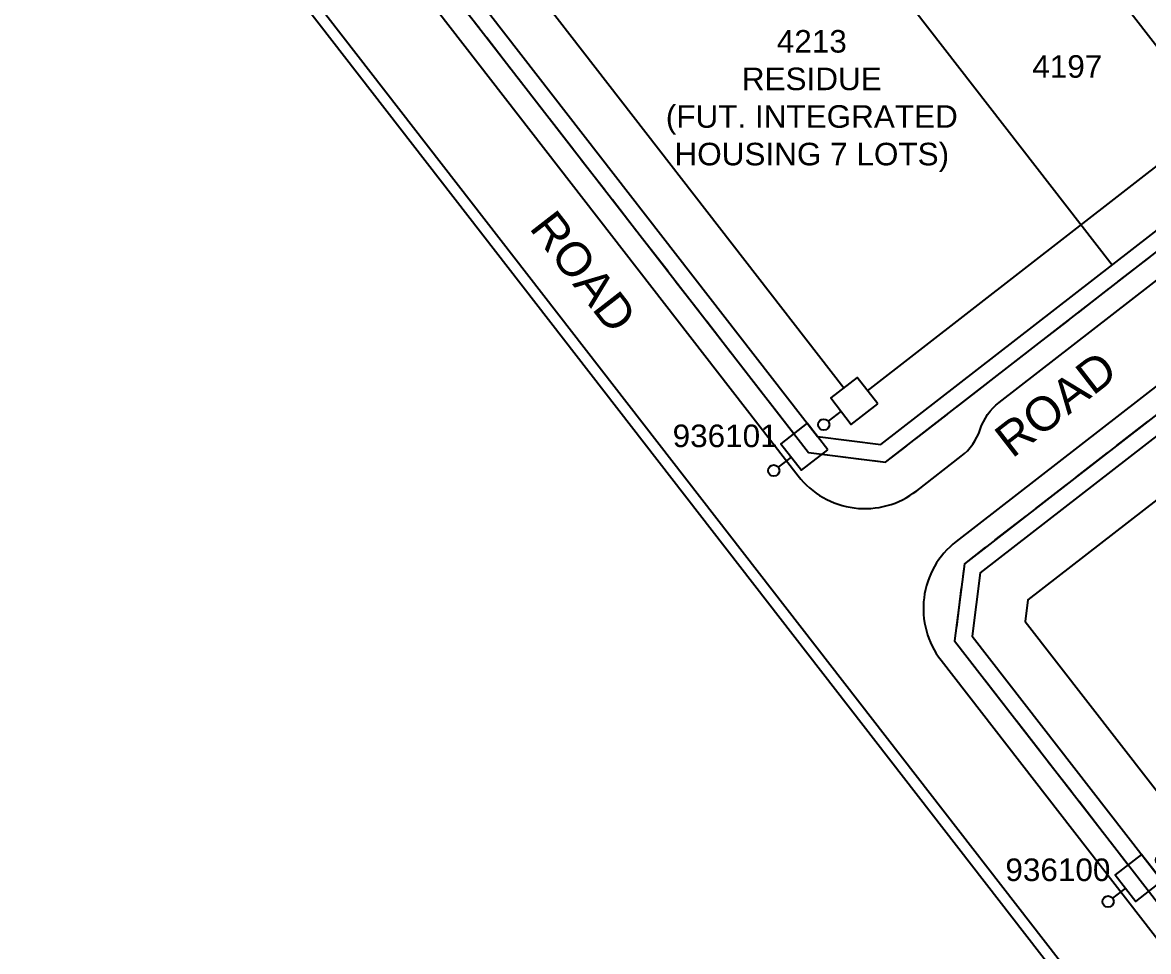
# Model space of a CAD drawing. Header units: metres. Extents: x 292331 to 292798, y 6234101 to 6234674.
# Drawn here: x 292416.2 to 292516.1, y 6234436.3 to 6234518.7 of the extents above; entities that cross this region are included whole.
import ezdxf
from ezdxf.enums import TextEntityAlignment as Align

# ---------------------------------------------------------------- set-up
doc = ezdxf.new("R2010")
doc.units = ezdxf.units.M
doc.header["$LTSCALE"] = 0.7
doc.linetypes.add('IE Trench LV', pattern=[6.5, 5, -1.5])
doc.layers.get('0').update_dxf_attribs({"color": 6})
doc.layers.add('_User Miscellaneous5', color=7, linetype='Continuous', lineweight=35)
for name, color, linetype in [('_User Miscellaneous7', 150, 'Continuous'), ('_User Miscellaneous8', 7, 'Continuous'), ('Cadastre Developer_SP_NEW', 4, 'Continuous'), ('Cadastre Roads_SP_NEW', 8, 'Continuous'), ('Mains_LV_NEW_R6', 2, 'Continuous'), ('Mains_LV_NEW_T84', 2, 'Continuous'), ('SupportsUG_SP_LV_SL_NEW', 2, 'Continuous'), ('Trench_SP_NEW', 2, 'Continuous')]:
    doc.layers.add(name, color=color, linetype=linetype)
doc.layers.add('_User Notes', color=7, linetype='Continuous', plot=False)
doc.styles.add('ARIAL', font='arial.ttf', dxfattribs={"height": 2})
doc.styles.add('POLE_LABEL', font='arial.ttf')
doc.styles.add('SL_LABEL', font='arial.ttf')
doc.styles.get("Standard").update_dxf_attribs({"font": 'arial.ttf'})
doc.styles.add('style1', font='iso3098b.shx')
doc.linetypes.add('Cable New UG', pattern='A,8,-1,["x",style1,S=3.5,R=0,X=0.35,Y=-1],-3.5', length=12.5)
doc.linetypes.add('Cable Z', pattern='A,8,-1,["Z",Standard,S=2.5,R=0,X=0.35,Y=-1.25],-3.5', length=12.5)

# ---------------------------------------------------------------- blocks, each defined once
blk = doc.blocks.new('*U117')
at = {"layer": '_User Miscellaneous7', "lineweight": -3}
blk.add_lwpolyline([(0.5, -3.03), (0.5, -1.58)], dxfattribs=at)
blk.add_lwpolyline([(-0.985, -6), (1.985, -6), (1.985, -3.03), (-0.985, -3.03)], close=True, dxfattribs=at)
blk.add_circle((0.5, -1.08), 0.5, dxfattribs=at)
at = {"layer": '_User Miscellaneous8', "color": 2, "lineweight": -3}
blk.add_lwpolyline([(-1.485, 0), (1.485, 0), (1.485, 2.97), (-1.485, 2.97)], close=True, dxfattribs=at)
at = {"style": 'POLE_LABEL', "flags": 9}
blk.add_attdef('STRUCTURE_PLANT_NUMBER', text='', height=0.2, dxfattribs=at).set_placement((1.641, 1.727), align=Align.MIDDLE_LEFT)
for tag, flags, p in [('STREET_CODE', 9, (1.641, 1.485)), ('OWNED_BY', 9, (1.641, 1.085)), ('COLUMN_TYPE', 9, (1.641, 1.285)), ('OPERATED_BY', 9, (1.641, 0.885)), ('STATE', 9, (1.641, 0.485)), ('USAGE', 9, (1.641, 0.285)), ('MAINTAINED_BY', 9, (1.641, 0.685)), ('LEGEND', 9, (1.641, 0.085)), ('SUBURB', 9, (1.641, -0.315)), ('STREETNAME', 9, (1.641, -0.515)), ('PARENT', 9, (1.641, -0.115)), ('LOCATION', 9, (1.641, -0.715)), ('NOTES', 9, (1.641, -0.915)), ('Z', 1, (1.641, -1.315)), ('LABEL_ALIGNMENT', 9, (1.641, -1.115))]:
    blk.add_attdef(tag, text='', height=0.2, dxfattribs=dict(flags=flags)).set_placement(p, align=Align.MIDDLE_LEFT)
at = {"layer": '_User Miscellaneous5', "style": 'ARIAL', "flags": 8}
blk.add_attdef('ASSET_NUM', text='', height=2, dxfattribs=at).set_placement((2, 3.485), align=Align.MIDDLE_LEFT)
blk = doc.blocks.new('*U80')
at = {"layer": '_User Miscellaneous8', "color": 2}
blk.add_line((0, 0), (0, 1.45), dxfattribs=at)
blk.add_circle((0, 1.95), 0.5, dxfattribs=at)
for tag, p, flags in [('Z', (0, 0), 1), ('OPERATED_BY', (0, -9.607), 9)]:
    blk.add_attdef(tag, p, '', height=0.2, dxfattribs=dict(flags=flags))
at = {"style": 'SL_LABEL', "flags": 9}
blk.add_attdef('STREET_CODE', text='', height=0.2, dxfattribs=at).set_placement((0, -0.2), align=Align.MIDDLE_LEFT)
at = {"flags": 9}
for tag, p in [('CONSTRUCTED_VOLTAGE', (0, -0.4)), ('CONTROL_TYPE', (0, -0.6)), ('LANTERN_PURPOSE', (0, -0.8)), ('LANTERN_TYPE', (0, -1)), ('OPERATING_VOLTAGE', (0, -1.4)), ('ORIENTATION', (0, -1.6)), ('OWNED_BY', (0, -1.8)), ('STATE', (0, -2)), ('NO_PHASES', (0, -1.2)), ('CEXIST', (0, -2.4)), ('CNEW', (0, -2.6)), ('CNUMBER', (0, -2.8)), ('CREMOVE', (0, -3)), ('USAGE', (0, -2.2)), ('CREPLACE', (0, -3.2)), ('LKINGHEIGHT', (0, -3.4)), ('LBRACKET', (0, -3.6)), ('LBRACKETVOCAB', (0, -3.8)), ('LCATEGORY', (0, -4)), ('LCHARGE1', (0, -4.2)), ('LCHARGE1PERCENT', (0, -4.4)), ('LCHARGE2', (0, -4.6)), ('LCHARGE2PERCENT', (0, -4.8)), ('LCHARGE3', (0, -5)), ('LCHARGE3PERCENT', (0, -5.2)), ('LEXIST', (0, -5.4)), ('LLAMP', (0, -5.6)), ('LLAMPVOCAB', (0, -5.8)), ('LMAST', (0, -6)), ('LMASTVOCAB', (0, -6.2)), ('LNEW', (0, -6.4)), ('LANTNUMBER', (0, -6.6)), ('LOUTREACH', (0, -7)), ('LOUTREACHVOCAB', (0, -7.2)), ('LRATECODE', (0, -7.4)), ('LREMOVE', (0, -7.6)), ('LREPLACE', (0, -7.8)), ('LTYPE', (0, -8)), ('SUBURB', (0, -8.6)), ('STREETNAME', (0, -8.8)), ('LTYPEVOCAB', (0, -8.2)), ('LEGEND', (0, -8.4)), ('LOCATION', (0, -9)), ('NOTES', (0, -9.2)), ('MAINTAINED_BY', (0, -9.863))]:
    blk.add_attdef(tag, text='', height=0.2, dxfattribs=at).set_placement(p, align=Align.MIDDLE_LEFT)
at = {"layer": '_User Notes', "style": 'SL_LABEL', "flags": 8}
blk.add_attdef('ASSET_NUM', text='', height=2.5, dxfattribs=at).set_placement((2, 2), align=Align.MIDDLE_LEFT)
at = {"layer": '_User Notes', "flags": 8}
blk.add_attdef('LNUMBER', text='', height=2.5, dxfattribs=at).set_placement((1.2, -2.8), align=Align.MIDDLE_LEFT)
blk = doc.blocks.new('*U79')
at = {"layer": '_User Miscellaneous7', "lineweight": -3}
blk.add_lwpolyline([(0, -3.03), (0, -1.58)], dxfattribs=at)
blk.add_lwpolyline([(-1.485, -6), (1.485, -6), (1.485, -3.03), (-1.485, -3.03)], close=True, dxfattribs=at)
blk.add_circle((0, -1.08), 0.5, dxfattribs=at)
at = {"layer": '_User Miscellaneous8', "color": 2, "lineweight": -3}
blk.add_lwpolyline([(-1.485, 0), (1.485, 0), (1.485, 2.97), (-1.485, 2.97)], close=True, dxfattribs=at)
at = {"style": 'POLE_LABEL', "flags": 9}
blk.add_attdef('STRUCTURE_PLANT_NUMBER', text='', height=0.2, dxfattribs=at).set_placement((1.641, 1.727), align=Align.MIDDLE_LEFT)
for tag, flags, p in [('STREET_CODE', 9, (1.641, 1.485)), ('OWNED_BY', 9, (1.641, 1.085)), ('COLUMN_TYPE', 9, (1.641, 1.285)), ('OPERATED_BY', 9, (1.641, 0.885)), ('STATE', 9, (1.641, 0.485)), ('USAGE', 9, (1.641, 0.285)), ('MAINTAINED_BY', 9, (1.641, 0.685)), ('LEGEND', 9, (1.641, 0.085)), ('SUBURB', 9, (1.641, -0.315)), ('STREETNAME', 9, (1.641, -0.515)), ('PARENT', 9, (1.641, -0.115)), ('LOCATION', 9, (1.641, -0.715)), ('NOTES', 9, (1.641, -0.915)), ('Z', 1, (1.641, -1.315)), ('LABEL_ALIGNMENT', 9, (1.641, -1.115))]:
    blk.add_attdef(tag, text='', height=0.2, dxfattribs=dict(flags=flags)).set_placement(p, align=Align.MIDDLE_LEFT)
at = {"layer": '_User Miscellaneous5', "style": 'ARIAL', "flags": 8}
blk.add_attdef('ASSET_NUM', text='', height=2, dxfattribs=at).set_placement((2, 3.485), align=Align.MIDDLE_LEFT)

msp = doc.modelspace()

# ---------------------------------------------------------------- linework, layer by layer
at = {"layer": 'Cadastre Developer_SP_NEW', "flags": 128}
for points in [[(292782.319, 6234522.177), (292747.582, 6234558.221, 0.173782), (292724.604, 6234569.598), (292520.461, 6234589.531), (292515.029, 6234593.647), (292499.836, 6234632.683, 0.414213), (292486.89, 6234638.375), (292422.589, 6234613.348, 0.414213), (292416.897, 6234600.402), (292430.116, 6234566.436, 0.039296), (292437.28, 6234551.596), (292438.821, 6234548.955, 0.019621), (292443.249, 6234542.009), (292443.069, 6234534.343, 0.41715), (292441.219, 6234520.251), (292559.651, 6234367.619, -0.050103), (292569.735, 6234351.526), (292585.316, 6234320.049, 0.0705), (292596.414, 6234303.842, -0.315379), (292597.382, 6234296.447)], [(292747.582, 6234558.221, 0.173782), (292724.604, 6234569.598), (292520.461, 6234589.531), (292515.029, 6234593.647), (292499.836, 6234632.683, 0.414213), (292486.89, 6234638.375), (292422.589, 6234613.348, 0.414213), (292416.897, 6234600.402), (292430.116, 6234566.436, 0.039296), (292437.28, 6234551.596), (292438.821, 6234548.955, 0.019621), (292443.249, 6234542.009), (292443.069, 6234534.343, 0.41715), (292441.219, 6234520.251), (292559.651, 6234367.619)]]:
    msp.add_lwpolyline(points, format="xyb", dxfattribs=at)
for points in [[(292568.979, 6234540.655, 0.101616), (292575.732, 6234548.538, 0.102489), (292578.84, 6234558.532), (292579.684, 6234567.172), (292576.091, 6234571.542), (292527.101, 6234576.323, 0.191592), (292511.122, 6234571.706), (292508.537, 6234569.701), (292498.267, 6234561.731), (292455.603, 6234528.628), (292454.895, 6234523.015), (292486.773, 6234481.932), (292492.385, 6234481.224), (292545.319, 6234522.297)], [(292650.139, 6234564.314), (292598.385, 6234569.365), (292594.016, 6234565.773), (292593.172, 6234557.134, -0.111817), (292587.586, 6234540.277, -0.074288), (292580.015, 6234531.122, -0.017897), (292577.806, 6234529.279), (292569.158, 6234522.568), (292558.887, 6234514.599), (292547.036, 6234505.403), (292535.186, 6234496.208), (292521.755, 6234485.786), (292501.213, 6234469.847), (292500.505, 6234464.235), (292532.383, 6234423.152), (292537.995, 6234422.444), (292558.536, 6234438.383), (292617.791, 6234484.36), (292629.642, 6234493.556), (292634.126, 6234497.035, 0.111534), (292646.113, 6234511.596, 0.092589), (292650.486, 6234526.692), (292653.732, 6234559.944)]]:
    msp.add_lwpolyline(points, format="xyb", close=True, dxfattribs=at)
for points in [[(292524.778, 6234506.358), (292487.996, 6234553.762)], [(292476.145, 6234544.566), (292512.927, 6234497.163)]]:
    msp.add_lwpolyline(points, dxfattribs=at)
at = {"layer": 'Cadastre Roads_SP_NEW'}
msp.add_lwpolyline([(292781.599, 6234521.483), (292746.862, 6234557.527, 0.173811), (292724.484, 6234568.605), (292529.841, 6234587.611, 0.051274), (292522.272, 6234587.572, -0.338966), (292514.477, 6234592.308), (292498.904, 6234632.32, 0.414213), (292487.253, 6234637.443), (292422.951, 6234612.416, 0.414213), (292417.828, 6234600.765), (292431.048, 6234566.799, 0.040015), (292438.294, 6234551.842, 0.149996), (292440.457, 6234549.86, -0.143921), (292442.559, 6234547.979, 0.012273), (292445.308, 6234543.777, -0.400844), (292443.674, 6234533.547, 0.41715), (292442.009, 6234520.864), (292560.441, 6234368.232, -0.050103), (292570.631, 6234351.969), (292586.212, 6234320.493, 0.0705), (292597.152, 6234304.518, -0.315379), (292598.269, 6234295.985)], format="xyb", dxfattribs=at)
for points in [[(292485.05, 6234478.444, 0.414214), (292495.573, 6234477.116), (292499.523, 6234480.181, 0.149011), (292501.206, 6234482.562, -0.149011), (292502.888, 6234484.943), (292571.123, 6234537.889), (292571.512, 6234538.196, 0.201868), (292582.324, 6234558.192), (292583.167, 6234566.832, 0.414213), (292576.431, 6234575.025), (292528.747, 6234579.679, 0.191592), (292507.939, 6234573.667), (292454.643, 6234532.312, 0.414214), (292453.05, 6234519.685)], [(292597.033, 6234573.014, 0.414214), (292588.84, 6234566.278), (292588.354, 6234561.302, 0.146602), (292588.907, 6234558.485, -0.161293), (292589.424, 6234555.384, -0.187004), (292576.143, 6234532.424), (292575.662, 6234532.045), (292499.067, 6234472.613, 0.414214), (292497.74, 6234462.089), (292530.66, 6234419.663, 0.414214), (292541.183, 6234418.336), (292545.133, 6234421.401, 0.149011), (292546.815, 6234423.782, -0.149011), (292548.498, 6234426.163), (292636.27, 6234494.269), (292636.872, 6234494.744, 0.201951), (292653.969, 6234526.352), (292657.215, 6234559.604), (292657.215, 6234559.604, 0.414214), (292650.479, 6234567.797)]]:
    msp.add_lwpolyline(points, format="xyb", close=True, dxfattribs=at)
at = {"layer": 'Mains_LV_NEW_R6', "color": 2, "linetype": 'Cable Z', "flags": 128}
for points in [[(292459.361, 6234524.601), (292489.111, 6234486.259)], [(292491.195, 6234485.996), (292532.22, 6234517.829), (292535.361, 6234513.925)], [(292523.34, 6234481.321), (292505.444, 6234467.435), (292505.203, 6234465.521), (292519.089, 6234447.625)]]:
    msp.add_lwpolyline(points, dxfattribs=at)
at = {"layer": 'Mains_LV_NEW_T84', "color": 2, "linetype": 'Cable New UG', "flags": 128}
msp.add_lwpolyline([(292435.478, 6234582.988), (292440.367, 6234570.426, 0.01908), (292443.222, 6234563.847, 0.0202), (292446.78, 6234557.14), (292451.889, 6234548.387), (292461.935, 6234535.439), (292454.193, 6234529.432), (292453.329, 6234522.587), (292485.969, 6234480.522), (292492.814, 6234479.658), (292534.013, 6234511.626)], format="xyb", dxfattribs=at)
msp.add_lwpolyline([(292544.162, 6234505.071), (292534.266, 6234497.393), (292520.835, 6234486.971), (292499.803, 6234470.652), (292498.939, 6234463.806), (292531.578, 6234421.742), (292538.424, 6234420.878), (292559.456, 6234437.198), (292582.783, 6234455.297)], dxfattribs=at)
at = {"layer": 'Trench_SP_NEW', "linetype": 'IE Trench LV', "flags": 128}
for points in [[(292454.621, 6234520.923), (292484.678, 6234482.186)], [(292487.181, 6234480.369), (292492.814, 6234479.658), (292534.013, 6234511.626)], [(292519.662, 6234486.061), (292499.803, 6234470.652), (292498.939, 6234463.806), (292514.348, 6234443.947)]]:
    msp.add_lwpolyline(points, dxfattribs=at)

# ---------------------------------------------------------------- block references
at = {"layer": 'SupportsUG_SP_LV_SL_NEW', "ltscale": 0.5}
ref = msp.add_blockref('*U117', (292486.773, 6234481.932), dxfattribs=dict(at, rotation=127.8090505956806))
ref.add_attrib('ASSET_NUM_001', '936101', (292473.91, 6234480.994), dxfattribs={"layer": '_User Miscellaneous5', "height": 2, "style": 'ARIAL'})
at = {"layer": 'SupportsUG_SP_LV_SL_NEW', "ltscale": 0.5, "rotation": 127.8090505956806}
for p in [(292484.427, 6234480.112), (292514.097, 6234441.873)]:
    msp.add_blockref('*U80', p, dxfattribs=at)
at = {"layer": 'SupportsUG_SP_LV_SL_NEW', "ltscale": 0.5}
ref = msp.add_blockref('*U79', (292516.444, 6234443.693), dxfattribs=dict(at, rotation=127.8090505956806))
ref.add_attrib('ASSET_NUM_001', '936100', (292503.442, 6234442.502), dxfattribs={"layer": '_User Miscellaneous5', "height": 2, "style": 'ARIAL'})

# ---------------------------------------------------------------- texts
at = {"layer": 'Cadastre Developer_SP_NEW', "color": 4, "style": 'ARIAL'}
msp.add_text('4197', height=2, dxfattribs=at).set_placement((292505.831, 6234513.765))
at = {"layer": 'Cadastre Developer_SP_NEW', "color": 4, "insert": (292486.263, 6234511.692), "char_height": 2, "attachment_point": 5, "style": 'ARIAL'}
msp.add_mtext('4213\\PRESIDUE\\P(FUT. INTEGRATED\\PHOUSING 7 LOTS)', dxfattribs=at)
at = {"layer": 'Cadastre Roads_SP_NEW', "color": 2, "style": 'ARIAL'}
for rotation, p in [(307.80905, (292461.113, 6234500.428)), (37.80905, (292504.043, 6234479.939))]:
    msp.add_text('ROAD', height=3, rotation=rotation, dxfattribs=at).set_placement(p)

doc.saveas('drawing.dxf')
